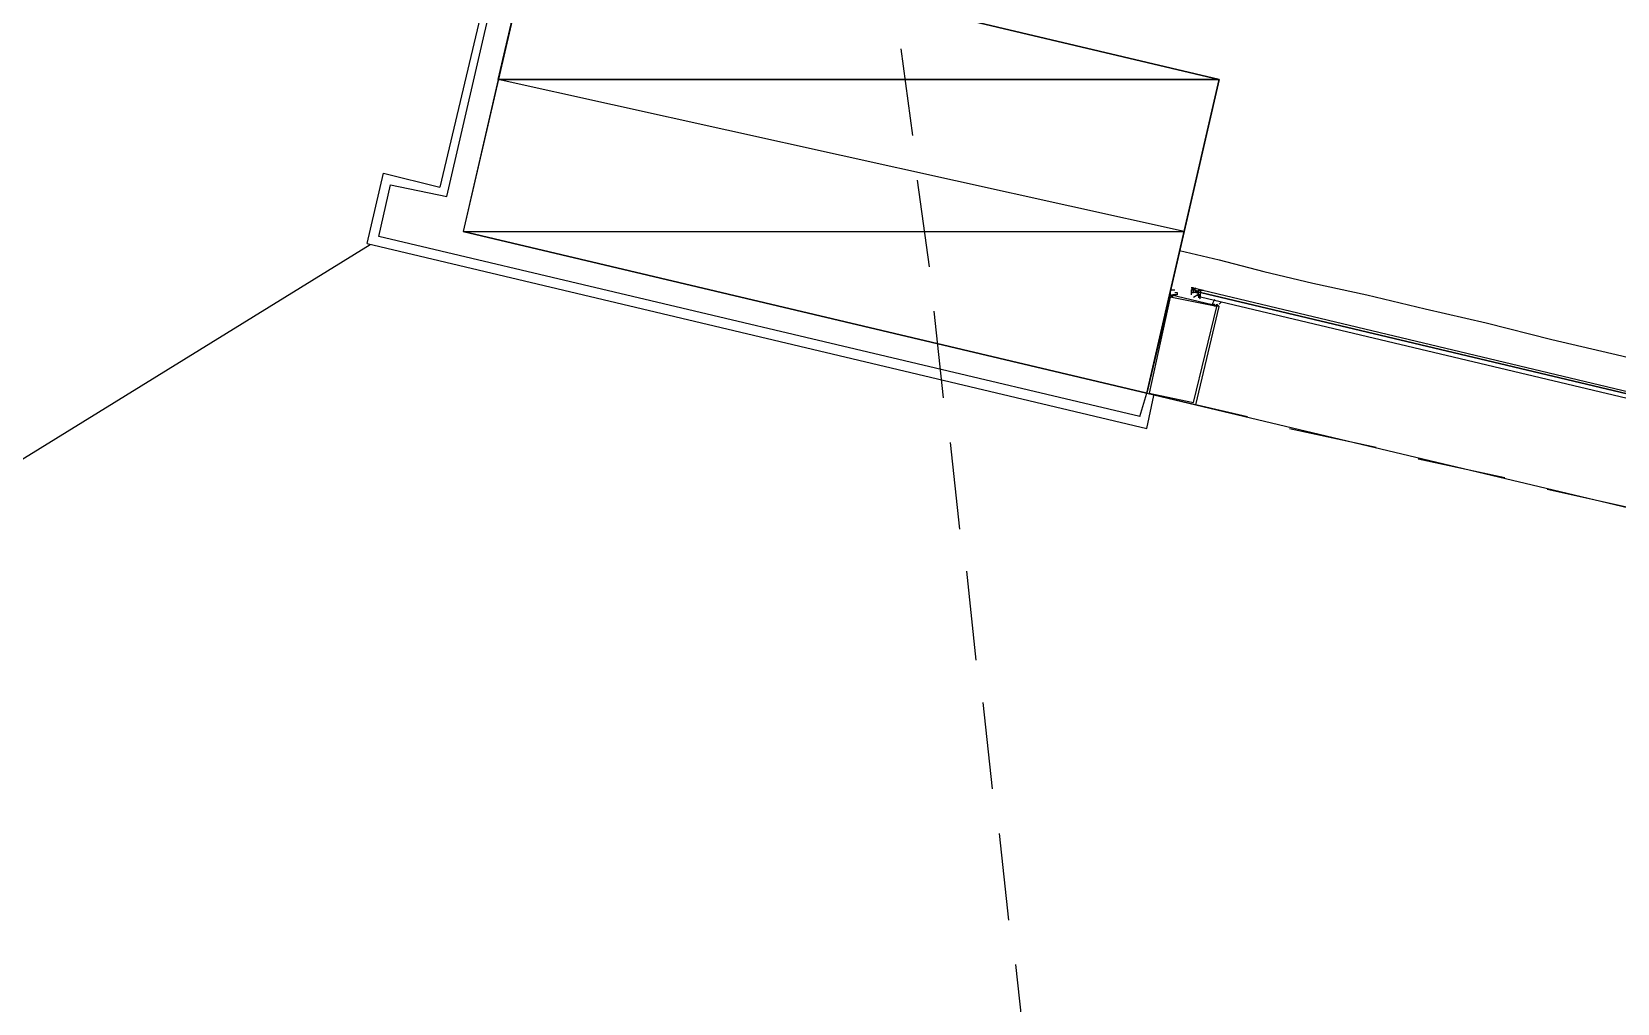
# Model space of a CAD drawing. Header units: feet. Extents: x -84 to 198, y -22 to 181.
# Drawn here: x 126.42 to 135.45, y 121.48 to 127.01 of the extents above; entities that cross this region are included whole.
import ezdxf

# ---------------------------------------------------------------- set-up
doc = ezdxf.new("R2010")
doc.units = ezdxf.units.FT
doc.layers.add('A-LINEA', color=7, linetype='CONTINUOUS')
doc.layers.add('A-MURO-CONCRETO', color=8, linetype='CONTINUOUS')

msp = doc.modelspace()

# ---------------------------------------------------------------- linework, layer by layer
at = {"layer": 'A-LINEA'}
for p, q in [((129.1333, 127.7511), (128.7467, 126.1244)), ((128.7867, 126.0711), (129.16, 127.6844)), ((131.3733, 126.9111), (131.44, 126.4178)), ((128.3333, 125.8044), (128.4267, 126.2044)), ((128.4267, 126.2044), (128.7467, 126.1244)), ((131.4667, 126.1644), (131.5333, 125.6711)), ((128.4, 125.8444), (128.4667, 126.1378)), ((128.4667, 126.1378), (128.7867, 126.0711)), ((124.941, 123.6939), (128.3506, 125.7988)), ((128.3333, 125.8044), (132.7733, 124.7511)), ((132.7333, 124.8178), (128.4, 125.8444)), ((132.9333, 125.5378), (132.9333, 125.5378)), ((133.04, 125.5511), (133.0267, 125.5511)), ((133.0267, 125.5511), (133.0267, 125.5511)), ((133.0267, 125.5511), (133.04, 125.5511)), ((133.0267, 125.5378), (133.0267, 125.5378)), ((133.04, 125.5378), (133.0267, 125.5378)), ((133.0267, 125.5378), (133.0267, 125.5378)), ((133.0267, 125.5378), (133.0267, 125.5378)), ((133.0267, 125.5378), (133.0267, 125.5378)), ((133.0267, 125.5378), (133.0267, 125.5378)), ((133.0267, 125.5378), (133.0267, 125.5378)), ((133.0267, 125.5378), (133.0267, 125.5378)), ((133.0267, 125.5378), (133.0267, 125.5378)), ((133.04, 125.5378), (133.0267, 125.5378)), ((133.0397, 125.5516), (133.0961, 125.5383)), ((133.04, 125.5511), (133.04, 125.5511)), ((133.04, 125.5511), (133.04, 125.5511)), ((133.04, 125.5378), (133.04, 125.5511)), ((133.04, 125.5511), (133.04, 125.5511)), ((133.04, 125.5511), (133.04, 125.5511)), ((133.0533, 125.5511), (133.04, 125.5378)), ((133.04, 125.5511), (133.04, 125.5511)), ((133.04, 125.5378), (133.04, 125.5511)), ((133.04, 125.5511), (133.04, 125.5511)), ((133.04, 125.5511), (133.04, 125.5511)), ((133.04, 125.5511), (133.04, 125.5511)), ((133.04, 125.5511), (133.04, 125.5511)), ((133.04, 125.5511), (133.04, 125.5511)), ((133.04, 125.5511), (133.04, 125.5511)), ((133.04, 125.5511), (133.04, 125.5511)), ((133.04, 125.5511), (133.04, 125.5511)), ((133.04, 125.5511), (133.04, 125.5511)), ((133.04, 125.5511), (133.04, 125.5511)), ((133.04, 125.5378), (133.04, 125.5378)), ((133.04, 125.5244), (133.04, 125.5378)), ((133.04, 125.5378), (133.04, 125.5378)), ((133.04, 125.5378), (133.04, 125.5378)), ((133.04, 125.5378), (133.04, 125.5378)), ((133.04, 125.5378), (133.04, 125.5378)), ((133.04, 125.5378), (133.04, 125.5378)), ((133.04, 125.5378), (133.04, 125.5244)), ((133.04, 125.5378), (133.04, 125.5378)), ((133.04, 125.5378), (133.04, 125.5378)), ((133.04, 125.5378), (133.04, 125.5378)), ((133.04, 125.5378), (133.04, 125.5378)), ((133.04, 125.5378), (133.04, 125.5378)), ((133.04, 125.5378), (133.04, 125.5378)), ((133.04, 125.5378), (133.04, 125.5378)), ((133.04, 125.5378), (133.04, 125.5378)), ((133.04, 125.5378), (133.04, 125.5378)), ((133.04, 125.5378), (133.04, 125.5378)), ((133.04, 125.5378), (133.04, 125.5378)), ((133.04, 125.5378), (133.04, 125.5378)), ((133.04, 125.5378), (133.04, 125.5378)), ((133.04, 125.5378), (133.04, 125.5378)), ((133.04, 125.5378), (133.04, 125.5378)), ((133.04, 125.5378), (133.04, 125.5378)), ((133.0533, 125.5378), (133.0533, 125.5378)), ((133.0533, 125.5378), (133.0533, 125.5378)), ((133.0533, 125.5378), (133.0533, 125.5378)), ((133.0533, 125.5378), (133.0533, 125.5378)), ((133.0667, 125.5244), (133.0533, 125.5378)), ((133.0533, 125.5378), (133.0533, 125.5378)), ((133.0533, 125.5378), (133.0533, 125.5378)), ((133.0533, 125.5378), (133.0533, 125.5378)), ((133.0533, 125.5378), (133.0533, 125.5378)), ((133.0533, 125.5378), (133.0533, 125.5378)), ((133.0533, 125.5378), (133.0533, 125.5378)), ((133.0533, 125.5378), (133.0533, 125.5378)), ((133.0533, 125.5378), (133.0533, 125.5378)), ((133.0533, 125.5378), (133.0533, 125.5378)), ((133.0533, 125.5378), (133.0533, 125.5378)), ((133.0533, 125.5378), (133.0533, 125.5378)), ((133.0533, 125.5378), (133.0533, 125.5378)), ((133.0533, 125.5244), (133.0533, 125.5378)), ((133.0533, 125.5378), (133.0533, 125.5378)), ((133.0533, 125.5378), (133.0533, 125.5378)), ((133.0533, 125.5378), (133.0533, 125.5378)), ((133.0533, 125.5378), (133.0533, 125.5378)), ((133.0533, 125.5244), (133.0533, 125.5378)), ((133.0533, 125.5378), (133.0533, 125.5244)), ((133.0533, 125.5378), (133.0533, 125.5244)), ((133.0533, 125.5378), (133.0533, 125.5378)), ((133.0533, 125.5378), (133.0533, 125.5378)), ((133.0533, 125.5378), (133.0533, 125.5378)), ((133.0533, 125.5378), (133.0533, 125.5378)), ((133.0533, 125.5378), (133.0533, 125.5378)), ((133.0533, 125.5378), (133.0533, 125.5378)), ((133.0533, 125.5378), (133.0533, 125.5378)), ((133.0533, 125.5378), (133.0533, 125.5378)), ((133.0533, 125.5378), (133.0533, 125.5378)), ((133.0533, 125.5378), (133.0533, 125.5378)), ((133.0667, 125.5378), (133.0667, 125.5378)), ((133.0667, 125.5378), (133.0667, 125.5378)), ((133.0667, 125.5244), (133.0667, 125.5378)), ((133.0667, 125.5378), (133.0667, 125.5378)), ((133.0667, 125.5378), (133.0667, 125.5378)), ((133.0667, 125.5378), (133.0667, 125.5378)), ((133.0667, 125.5378), (133.0667, 125.5378)), ((133.0667, 125.5378), (133.0667, 125.5378)), ((133.0667, 125.5378), (133.0667, 125.5378)), ((133.0667, 125.5378), (133.0667, 125.5244)), ((133.0667, 125.5378), (133.0667, 125.5378)), ((133.0667, 125.5378), (133.0667, 125.5378)), ((133.0667, 125.5378), (133.0667, 125.5378)), ((133.0667, 125.5378), (133.0667, 125.5378)), ((133.0667, 125.5378), (133.0667, 125.5378)), ((133.0667, 125.5378), (133.08, 125.5378)), ((133.0667, 125.5244), (133.0667, 125.5378)), ((133.0667, 125.5378), (133.08, 125.5378)), ((133.08, 125.5378), (133.0667, 125.5378)), ((133.0667, 125.5378), (133.0667, 125.5378)), ((133.0667, 125.5378), (133.0667, 125.5378)), ((133.0667, 125.5378), (133.0667, 125.5378)), ((133.0667, 125.5378), (133.0667, 125.5378)), ((133.08, 125.5378), (133.0667, 125.5378)), ((133.0667, 125.5378), (133.0667, 125.5378)), ((133.0667, 125.5378), (133.0667, 125.5378)), ((133.0667, 125.5378), (133.0667, 125.5378)), ((133.0667, 125.5378), (133.0667, 125.5378)), ((133.0667, 125.5378), (133.0667, 125.5378)), ((133.0667, 125.5378), (133.0667, 125.5378)), ((133.0667, 125.5378), (133.0667, 125.5378)), ((133.0667, 125.5378), (133.0667, 125.5378)), ((133.0667, 125.5378), (133.0667, 125.5378)), ((133.0667, 125.5378), (133.0667, 125.5378)), ((133.0667, 125.5378), (133.0667, 125.5378)), ((133.0667, 125.5378), (133.0667, 125.5378)), ((133.08, 125.5378), (133.08, 125.5378)), ((133.08, 125.5378), (133.08, 125.5378)), ((133.08, 125.5244), (133.08, 125.5378)), ((133.08, 125.5378), (133.08, 125.5378)), ((133.08, 125.5378), (133.08, 125.5378)), ((133.08, 125.5378), (133.08, 125.5378)), ((133.08, 125.5378), (133.08, 125.5378)), ((133.08, 125.5378), (133.08, 125.5244)), ((133.08, 125.5378), (133.08, 125.5244)), ((133.08, 125.5378), (133.08, 125.5378)), ((133.08, 125.5378), (133.08, 125.5378)), ((133.08, 125.5378), (133.08, 125.5378)), ((133.08, 125.5378), (133.08, 125.5378)), ((133.08, 125.5378), (133.08, 125.5378)), ((133.08, 125.5378), (133.08, 125.5378)), ((133.08, 125.5378), (133.08, 125.5378)), ((133.08, 125.5378), (133.08, 125.5378)), ((133.0267, 125.5244), (133.0267, 125.5244)), ((133.0267, 125.5244), (133.0267, 125.5244)), ((133.0267, 125.5244), (133.0267, 125.5244)), ((133.04, 125.5244), (133.0267, 125.5244)), ((133.0267, 125.5244), (133.0267, 125.5244)), ((133.0267, 125.5244), (133.0267, 125.5244)), ((133.0267, 125.5244), (133.0267, 125.5244)), ((133.0267, 125.5244), (133.0267, 125.5244)), ((133.0267, 125.5244), (133.0267, 125.5244)), ((133.0267, 125.5244), (133.0267, 125.5244)), ((133.0267, 125.5244), (133.0267, 125.5244)), ((133.0267, 125.5244), (133.0267, 125.5244)), ((133.0267, 125.5244), (133.0267, 125.5244)), ((133.0267, 125.5244), (133.0267, 125.5244)), ((133.0267, 125.5111), (133.0267, 125.5111)), ((133.0267, 125.5111), (133.0267, 125.5111)), ((133.0267, 125.5111), (133.0267, 125.5111)), ((133.0267, 125.5111), (133.0267, 125.5111)), ((133.0267, 125.5111), (133.0267, 125.5111)), ((133.0267, 125.5111), (133.0267, 125.5111)), ((133.0267, 125.5111), (133.0267, 125.5111)), ((133.04, 125.5244), (133.04, 125.5244)), ((133.04, 125.5244), (133.04, 125.5244)), ((133.04, 125.5244), (133.04, 125.5244)), ((133.04, 125.5244), (133.04, 125.5244)), ((133.04, 125.5244), (133.04, 125.5244)), ((133.04, 125.5244), (133.04, 125.5244)), ((133.0533, 125.5244), (133.04, 125.5244)), ((133.04, 125.5244), (133.04, 125.5244)), ((133.04, 125.5244), (133.04, 125.5244)), ((133.0533, 125.5244), (133.04, 125.5244)), ((133.04, 125.5244), (133.04, 125.5244)), ((133.04, 125.5244), (133.04, 125.5244)), ((133.04, 125.5244), (133.04, 125.5244)), ((133.04, 125.5244), (133.04, 125.5244)), ((133.04, 125.5244), (133.04, 125.5244)), ((133.04, 125.5244), (133.04, 125.5244)), ((133.04, 125.5244), (133.04, 125.5244)), ((133.0533, 125.5244), (133.0533, 125.5244)), ((133.0533, 125.5244), (133.0667, 125.5244)), ((133.0533, 125.5244), (133.0533, 125.5244)), ((133.0533, 125.5244), (133.0533, 125.5244)), ((133.0533, 125.5244), (133.0533, 125.5244)), ((133.0533, 125.5244), (133.0533, 125.5244)), ((133.0533, 125.5244), (133.0533, 125.5244)), ((133.0533, 125.5244), (133.0533, 125.5244)), ((133.0533, 125.5244), (133.0533, 125.5244)), ((133.0533, 125.5244), (133.0533, 125.5244)), ((133.0667, 125.5244), (133.0533, 125.5244)), ((133.0533, 125.5244), (133.0533, 125.5244)), ((133.0533, 125.5244), (133.0533, 125.5244)), ((133.0667, 125.5244), (133.0533, 125.5244)), ((133.0533, 125.5244), (133.0533, 125.5244)), ((133.0533, 125.5244), (133.0533, 125.5244)), ((133.0533, 125.5244), (133.0533, 125.5244)), ((133.0533, 125.5244), (133.0533, 125.5244)), ((133.0533, 125.5244), (133.0533, 125.5244)), ((133.0533, 125.5244), (133.0667, 125.5244)), ((133.0533, 125.5244), (133.0667, 125.5244)), ((133.0533, 125.5244), (133.0667, 125.5244)), ((133.0533, 125.5244), (133.0667, 125.5244)), ((133.0667, 125.5111), (133.0667, 125.5244)), ((133.0667, 125.5244), (133.0667, 125.5244)), ((133.0667, 125.5244), (133.0667, 125.5244)), ((133.0667, 125.5244), (133.0667, 125.5244)), ((133.0667, 125.5244), (133.0667, 125.5244)), ((133.08, 125.5244), (133.0667, 125.5244)), ((133.0667, 125.5244), (133.0667, 125.5244)), ((133.0667, 125.5244), (133.0667, 125.5244)), ((133.0667, 125.5244), (133.0667, 125.5244)), ((133.0667, 125.5244), (133.0667, 125.5244)), ((133.0667, 125.5244), (133.0667, 125.5244)), ((133.0667, 125.5244), (133.0667, 125.5244)), ((133.0667, 125.5244), (133.0667, 125.5244)), ((133.0667, 125.5244), (133.0667, 125.5244)), ((133.0667, 125.5244), (133.0667, 125.5244)), ((133.0667, 125.5244), (133.0667, 125.5111)), ((133.0667, 125.5244), (133.0667, 125.5244)), ((133.0667, 125.5244), (133.0667, 125.5244)), ((133.0667, 125.5244), (133.0667, 125.5244)), ((133.0667, 125.5244), (133.0667, 125.5111)), ((133.0667, 125.5244), (133.0667, 125.5111)), ((133.0667, 125.5244), (133.0667, 125.5244)), ((133.0667, 125.5244), (133.0667, 125.5244)), ((133.0667, 125.5244), (133.0667, 125.5244)), ((133.0667, 125.5244), (133.0667, 125.5244)), ((133.0667, 125.5244), (133.0667, 125.5244)), ((133.0667, 125.5244), (133.0667, 125.5244)), ((133.0667, 125.5244), (133.0667, 125.5244)), ((133.0667, 125.5111), (133.0667, 125.5111)), ((133.0667, 125.5111), (133.0667, 125.5111)), ((133.0667, 125.5111), (133.0667, 125.5111)), ((133.0667, 125.5111), (133.0667, 125.5111)), ((133.08, 125.4978), (133.0667, 125.5111)), ((133.08, 125.5111), (133.0667, 125.5111)), ((133.08, 125.5111), (133.0667, 125.5111)), ((133.0667, 125.5111), (133.0667, 125.5111)), ((133.0667, 125.5111), (133.0667, 125.5111)), ((133.0667, 125.5111), (133.0667, 125.5111)), ((133.0667, 125.5111), (133.0667, 125.5111)), ((133.0667, 125.5111), (133.08, 125.4978)), ((133.0667, 125.4978), (133.0667, 125.4978)), ((133.08, 125.4978), (133.0667, 125.4978)), ((133.08, 125.4978), (133.0667, 125.4978)), ((133.0667, 125.4978), (133.0667, 125.4978)), ((133.0667, 125.4978), (133.08, 125.4978)), ((133.08, 125.5244), (133.08, 125.5244)), ((133.08, 125.5244), (133.08, 125.5244)), ((133.08, 125.5244), (133.08, 125.5244)), ((133.08, 125.5244), (133.08, 125.5244)), ((133.08, 125.5244), (133.08, 125.5244)), ((133.08, 125.5244), (133.08, 125.5244)), ((133.08, 125.5244), (133.08, 125.5244)), ((133.08, 125.5244), (133.08, 125.5244)), ((133.08, 125.5244), (133.08, 125.5244)), ((133.08, 125.5244), (133.08, 125.5244)), ((133.08, 125.5244), (133.08, 125.5244)), ((133.08, 125.5244), (133.08, 125.5244)), ((133.08, 125.5244), (133.08, 125.5244)), ((133.08, 125.5244), (133.08, 125.5244)), ((133.08, 125.5244), (133.08, 125.5244)), ((133.08, 125.5244), (133.08, 125.5244)), ((133.08, 125.5244), (133.08, 125.5244)), ((133.08, 125.5244), (133.08, 125.5244)), ((133.08, 125.5111), (133.08, 125.5111)), ((133.08, 125.5111), (133.08, 125.5111)), ((133.08, 125.5111), (133.08, 125.5111)), ((133.08, 125.5111), (133.08, 125.5111)), ((133.08, 125.5111), (133.08, 125.5111)), ((133.08, 125.5111), (133.08, 125.5111)), ((133.08, 125.5111), (133.08, 125.5111)), ((133.08, 125.5111), (133.08, 125.5111)), ((133.08, 125.5111), (133.08, 125.5111)), ((133.08, 125.4978), (133.08, 125.4978)), ((131.56, 125.4178), (131.6133, 124.9244)), ((132.7333, 124.8178), (132.7733, 124.9511)), ((132.7733, 124.9511), (133.3467, 124.8178)), ((132.7733, 124.7511), (132.8133, 124.9378)), ((133.0533, 124.8844), (135.52, 124.2978)), ((133.5867, 124.7511), (134.08, 124.6444)), ((131.6533, 124.6711), (131.7067, 124.1778)), ((134.32, 124.5778), (134.8133, 124.4711)), ((135.0533, 124.4044), (135.5333, 124.2978)), ((131.7467, 123.9378), (131.8, 123.4311)), ((131.84, 123.1911), (131.8933, 122.6978)), ((131.9333, 122.4444), (131.9867, 121.9511)), ((132.0267, 121.6978), (132.08, 121.2044))]:
    msp.add_line(p, q, dxfattribs=at)
for points in [[(132.7733, 124.9511), (133.1867, 126.7378), (129.2933, 127.6578), (128.88, 125.8711), (132.7733, 124.9511)], [(132.96, 125.7644), (133.1867, 125.7111), (133.44, 125.6444), (133.72, 125.5778), (134.0267, 125.5111), (134.36, 125.4311), (134.7067, 125.3511), (135.08, 125.2578), (135.48, 125.1644), (135.9067, 125.0578), (136.36, 124.9511), (136.8267, 124.8444), (137.32, 124.7244), (137.84, 124.6044), (138.3867, 124.4711), (138.96, 124.3378), (139.5467, 124.2044)], [(132.9333, 125.5378), (132.92, 125.5378), (132.92, 125.5378), (132.9067, 125.5378), (132.9067, 125.5378), (132.9067, 125.5378), (132.9067, 125.5244), (132.9067, 125.5244), (132.9067, 125.5111), (132.9067, 125.5111), (132.9067, 125.5111), (132.9067, 125.5111), (132.9067, 125.5111), (132.92, 125.4978)], [(133.04, 125.5511), (133.0267, 125.5378), (133.0267, 125.5244), (133.0267, 125.5111)], [(133.0267, 125.5244), (133.04, 125.5244), (133.04, 125.5378)], [(133.0533, 125.5244), (133.0533, 125.5378), (133.04, 125.5378)], [(133.04, 125.5378), (133.04, 125.5244), (133.04, 125.5378)], [(133.0667, 125.4978), (133.08, 125.4978), (133.08, 125.5111), (133.08, 125.5244), (133.08, 125.5378), (133.0933, 125.5378)], [(133.0933, 125.5378), (135.7733, 124.8978), (135.7867, 124.8978), (135.7733, 124.8844), (133.08, 125.5244), (133.08, 125.5378), (133.0933, 125.5378)], [(132.7733, 124.9511), (133.0533, 124.8844), (133.1867, 125.4444), (132.9067, 125.5111), (132.7733, 124.9511)], [(132.7867, 124.9511), (133.04, 124.8978), (133.1733, 125.4444), (132.9067, 125.4978), (132.7867, 124.9511)], [(132.9333, 125.5244), (132.9467, 125.5244), (132.9467, 125.5244), (132.9467, 125.5111), (132.9467, 125.5111), (132.92, 125.5111), (132.92, 125.5111), (132.92, 125.5111), (132.92, 125.5111), (132.92, 125.5111), (132.92, 125.5111), (132.92, 125.4978)], [(133.0797, 125.4877), (133.064, 125.5107), (133.0406, 125.4958)], [(133.08, 125.5111), (133.08, 125.5244), (135.7733, 124.8844), (135.7733, 124.8578), (133.08, 125.4978), (133.08, 125.5111)], [(133.16, 125.4844), (133.16, 125.4844), (133.16, 125.4844), (133.16, 125.4844), (133.1467, 125.4578), (133.1467, 125.4578), (133.16, 125.4578), (133.16, 125.4578), (133.16, 125.4444), (133.16, 125.4444), (133.16, 125.4444), (133.16, 125.4444)], [(133.1733, 125.4711), (133.1733, 125.4711), (133.1733, 125.4711)], [(133.1867, 125.4444), (133.1733, 125.4578), (133.1733, 125.4578), (133.1733, 125.4444), (133.1733, 125.4444), (133.1733, 125.4444), (133.1733, 125.4444), (133.1733, 125.4444)], [(133.1867, 125.4711), (133.1867, 125.4711), (133.1867, 125.4711)], [(133.1867, 125.4578), (133.1867, 125.4578), (133.2, 125.4711), (133.2, 125.4711)]]:
    msp.add_lwpolyline(points, dxfattribs=at)
for points in [[(132.92, 125.5111), (132.92, 125.5111), (132.92, 125.5111), (132.92, 125.5111)], [(133.1733, 125.4578), (133.1733, 125.4578), (133.1733, 125.4444), (133.1733, 125.4444)]]:
    msp.add_lwpolyline(points, close=True, dxfattribs=at)
at = {"layer": 'A-MURO-CONCRETO'}
for points in [[(129.2933, 127.6578), (133.1867, 126.7378), (129.08, 126.7378), (129.2933, 127.6578), (129.2933, 127.6578)], [(129.08, 126.7378), (128.88, 125.8711), (132.9867, 125.8711), (129.08, 126.7378)], [(129.08, 126.7378), (133.1867, 126.7378), (132.9867, 125.8711), (129.08, 126.7378), (129.08, 126.7378)], [(128.88, 125.8711), (132.9867, 125.8711), (132.7733, 124.9511), (128.88, 125.8711), (128.88, 125.8711)]]:
    msp.add_lwpolyline(points, dxfattribs=at)

doc.saveas('drawing.dxf')
